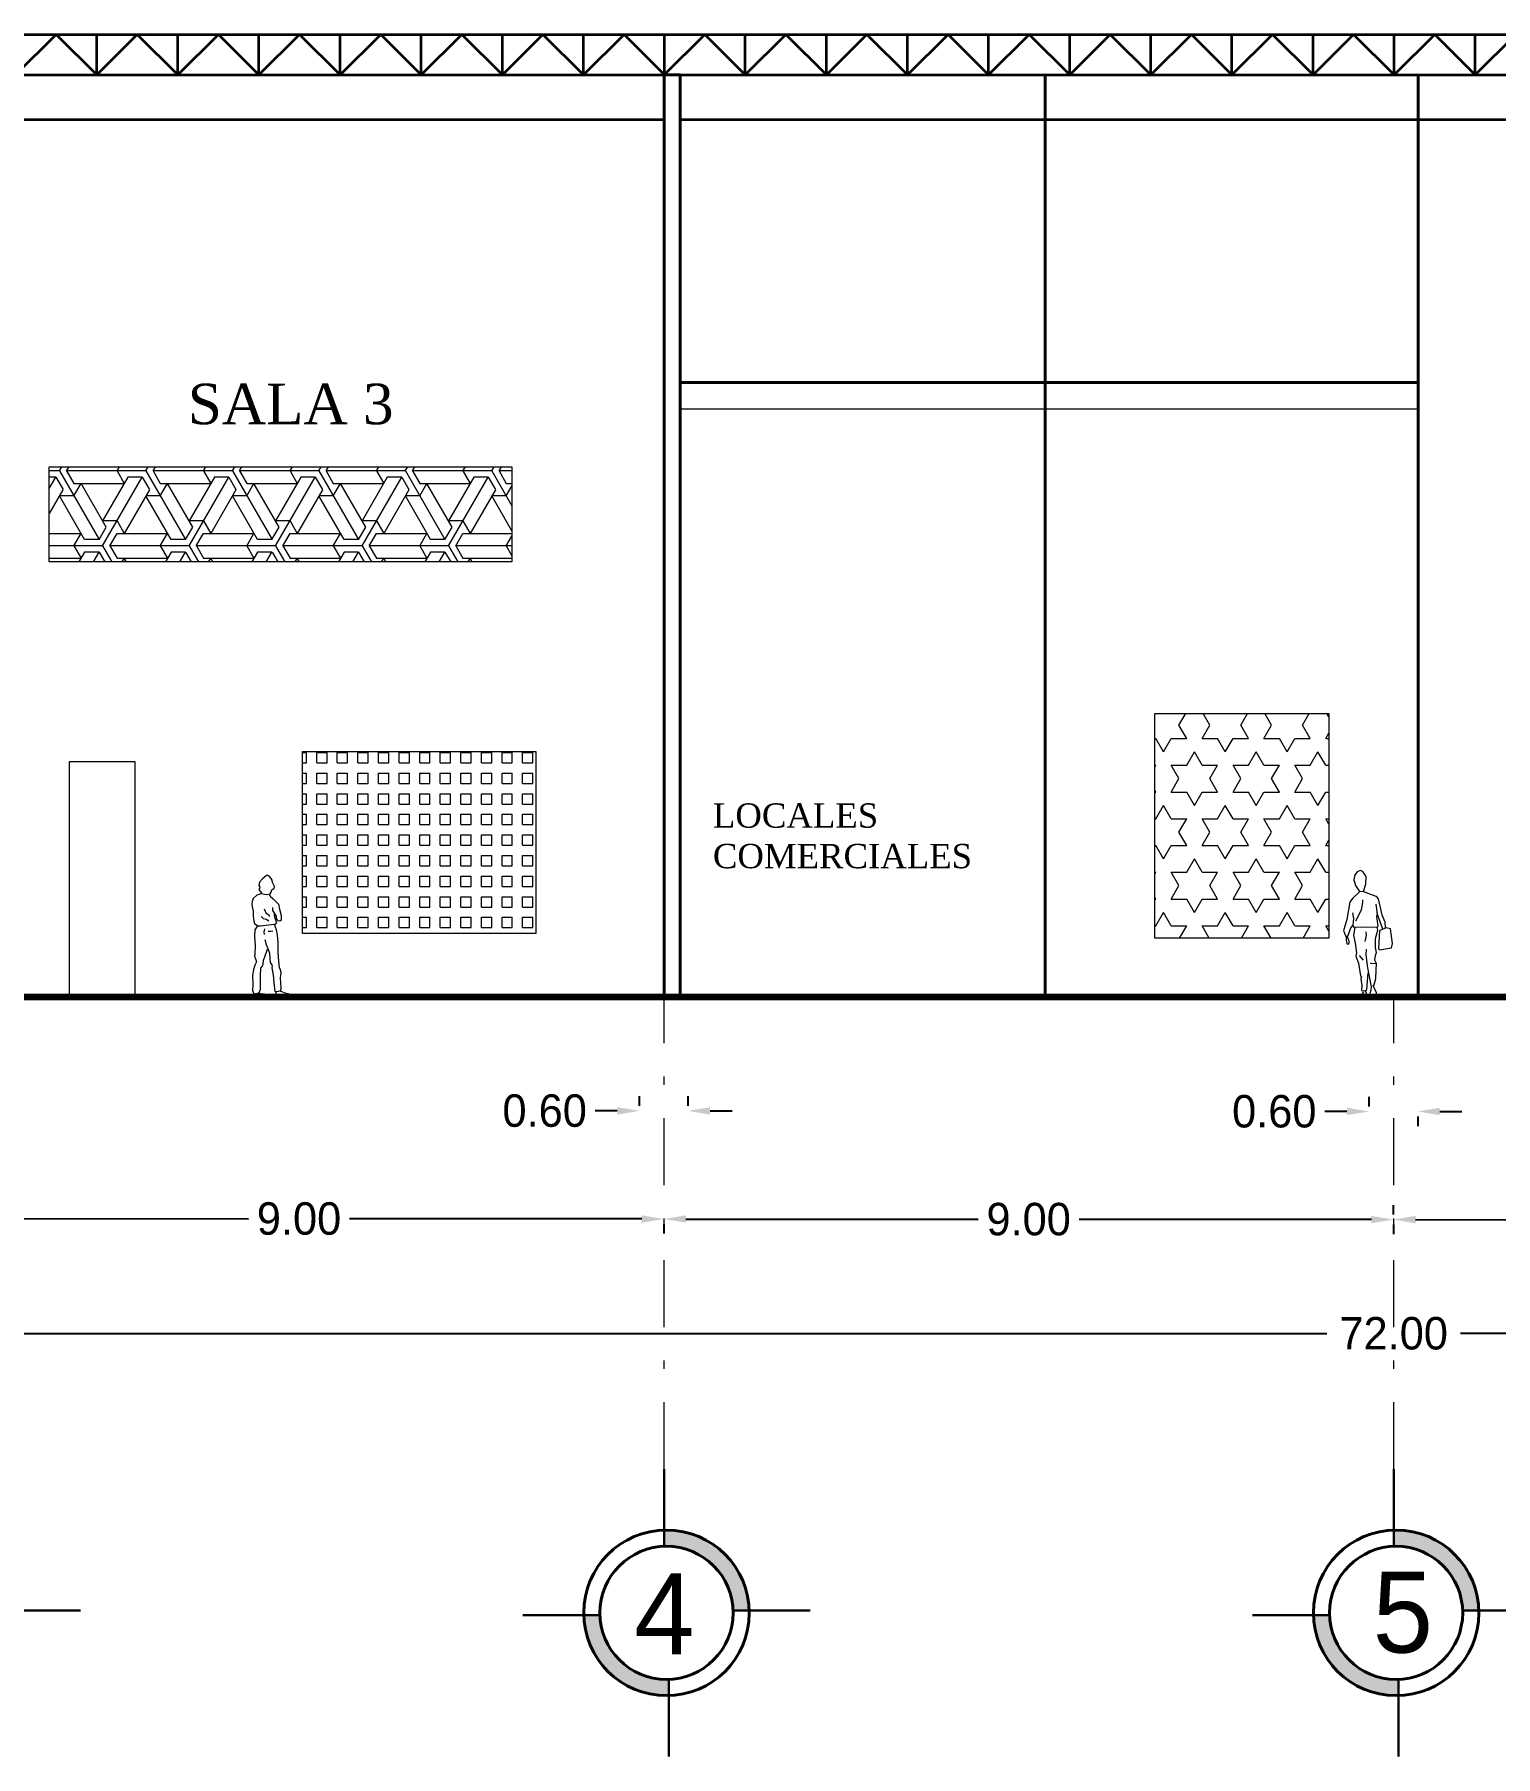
# Model space of a CAD drawing. Header units: millimetres. Extents: x 202 to 406, y -88 to 148.
# Drawn here: x 258.39 to 276.42, y 20.02 to 41.26 of the extents above; entities that cross this region are included whole.
import ezdxf

# ---------------------------------------------------------------- set-up
doc = ezdxf.new("R2010")
doc.units = ezdxf.units.MM
doc.header["$LTSCALE"] = 0.065
doc.linetypes.add('DASHDOT', pattern=[25.4, 12.7, -6.35, 0, -6.35])
doc.layers.get('0').update_dxf_attribs({"lineweight": 0})
for name, color, linetype, lineweight in [('accesos', 80, 'Continuous', 15), ('boyas', 50, 'Continuous', 30), ('cajon', 6, 'Continuous', 13), ('ejes', 1, 'DASHDOT', 0), ('ESTRUCTURA', 183, 'Continuous', 35), ('LINEA DE TIERRA', 183, 'Continuous', 90), ('muebles', 140, 'Continuous', 0), ('muros', 50, 'Continuous', 40)]:
    doc.layers.add(name, color=color, linetype=linetype, lineweight=lineweight)
doc.dimstyles.get("Standard").update_dxf_attribs({"dimtxt": 0.4, "dimasz": 0.2725, "dimexe": 0.18, "dimexo": 0.0625, "dimgap": 0.09, "dimtad": 0, "dimtih": 1, "dimtoh": 1, "dimzin": 0, "dimdsep": 46, "dimtxsty": 'Standard', "dimcen": 0.283, "dimadec": 0, "dimazin": 0, "dimtfac": 1, "dimtofl": 0, "dimtmove": 0, "dimatfit": 3, "dimfxl": 1, "dimtolj": 1, "dimtzin": 0, "dimarcsym": 0})

# ---------------------------------------------------------------- blocks, each defined once
blk = doc.blocks.new('Eschum26')
at = {"color": 0, "linetype": 'ByBlock'}
for p, q in [((-0.172, 1.54), (-0.181, 1.479)), ((-0.143, 1.579), (-0.172, 1.54)), ((-0.104, 1.593), (-0.143, 1.579)), ((-0.07, 1.582), (-0.104, 1.593)), ((-0.032, 1.521), (-0.07, 1.582)), ((-0.034, 1.427), (-0.032, 1.521)), ((-0.112, 1.33), (-0.2, 1.25)), ((-0.181, 1.479), (-0.163, 1.41)), ((-0.163, 1.41), (-0.111, 1.333)), ((-0.062, 1.334), (-0.112, 1.33)), ((-0.062, 1.334), (-0.034, 1.427)), ((-0.062, 1.334), (0.088, 1.277)), ((0.088, 1.277), (0.117, 1.244)), ((-0.234, 1.202), (-0.268, 0.991)), ((-0.2, 1.25), (-0.234, 1.202)), ((-0.184, 1.003), (-0.194, 1.07)), ((-0.157, 0.973), (-0.089, 1.109)), ((-0.089, 1.109), (-0.07, 1.2)), ((-0.07, 1.2), (-0.073, 1.233)), ((0.09, 1.178), (0.097, 1.122)), ((0.097, 1.122), (0.104, 1.053)), ((0.117, 1.244), (0.163, 1.045)), ((-0.289, 0.921), (-0.312, 0.852)), ((-0.312, 0.852), (-0.287, 0.787)), ((-0.268, 0.991), (-0.289, 0.921)), ((-0.257, 0.782), (-0.219, 0.885)), ((-0.219, 0.885), (-0.19, 0.919)), ((-0.19, 0.919), (-0.184, 1.003)), ((-0.181, 0.89), (-0.19, 0.926)), ((-0.17, 0.892), (-0.186, 0.795)), ((-0.098, 0.896), (-0.181, 0.89)), ((0.104, 0.89), (-0.098, 0.896)), ((0.083, 0.756), (0.112, 0.857)), ((0.104, 1.053), (0.097, 1.026)), ((0.097, 1.026), (0.113, 0.907)), ((0.113, 0.907), (0.104, 0.89)), ((0.174, 0.871), (0.106, 1.062)), ((0.112, 0.857), (0.107, 0.892)), ((0.134, 0.853), (0.12, 0.629)), ((0.216, 0.886), (0.136, 0.853)), ((0.163, 1.045), (0.201, 0.962)), ((0.201, 0.962), (0.204, 0.882)), ((0.269, 0.873), (0.216, 0.886)), ((0.296, 0.694), (0.269, 0.873)), ((-0.287, 0.787), (-0.257, 0.782)), ((-0.278, 0.785), (-0.278, 0.744)), ((-0.278, 0.744), (-0.268, 0.69)), ((-0.268, 0.69), (-0.247, 0.687)), ((-0.255, 0.762), (-0.264, 0.785)), ((-0.236, 0.713), (-0.255, 0.762)), ((-0.247, 0.687), (-0.236, 0.713)), ((-0.186, 0.795), (-0.167, 0.697)), ((-0.167, 0.697), (-0.148, 0.577)), ((-0.037, 0.756), (-0.045, 0.717)), ((-0.029, 0.798), (-0.037, 0.756)), ((-0.034, 0.837), (-0.029, 0.798)), ((0.086, 0.645), (0.083, 0.756)), ((0.096, 0.584), (0.086, 0.645)), ((0.134, 0.616), (0.28, 0.642)), ((0.28, 0.642), (0.296, 0.694)), ((-0.148, 0.577), (-0.156, 0.538)), ((-0.156, 0.538), (-0.127, 0.451)), ((-0.127, 0.451), (-0.101, 0.295)), ((-0.117, 0.545), (-0.069, 0.489)), ((-0.031, 0.623), (-0.034, 0.555)), ((-0.034, 0.555), (-0.015, 0.392)), ((0.019, 0.457), (0.035, 0.447)), ((0.035, 0.447), (0.094, 0.451)), ((0.078, 0.489), (0.083, 0.545)), ((0.096, 0.447), (0.078, 0.489)), ((0.083, 0.545), (0.096, 0.584)), ((0.091, 0.366), (0.096, 0.447)), ((0.12, 0.629), (0.134, 0.616)), ((-0.101, 0.295), (-0.09, 0.282)), ((-0.09, 0.282), (-0.098, 0.256)), ((-0.098, 0.256), (-0.082, 0.174)), ((-0.023, 0.122), (-0.005, 0.33)), ((-0.015, 0.392), (0.008, 0.288)), ((0.008, 0.288), (0.03, 0.158)), ((0.07, 0.184), (0.088, 0.262)), ((0.088, 0.262), (0.091, 0.366)), ((-0.098, 0.038), (-0.09, 0.057)), ((-0.071, 0.025), (-0.098, 0.038)), ((-0.082, 0.174), (-0.09, 0.113)), ((-0.09, 0.113), (-0.053, 0.109)), ((-0.09, 0.057), (-0.061, 0.096)), ((-0.021, 0.028), (-0.071, 0.025)), ((-0.053, 0.109), (-0.023, 0.122)), ((-0.039, 0.109), (-0.026, 0.064)), ((-0.026, 0.064), (-0.005, 0.044)), ((-0.005, 0.044), (-0.021, 0.028)), ((0.027, 0.116), (0.014, 0.077)), ((0.014, 0.077), (0.027, 0.054)), ((0.03, 0.158), (0.027, 0.116)), ((0.027, 0.054), (0.064, 0.054)), ((0.056, 0.174), (0.07, 0.184)), ((0.096, 0.087), (0.056, 0.174)), ((0.064, 0.054), (0.091, 0.064)), ((0.091, 0.064), (0.096, 0.087))]:
    blk.add_line(p, q, dxfattribs=at)
blk = doc.blocks.new('Eschum29')
at = {"color": 0, "linetype": 'ByBlock'}
for p, q in [((0.029, 1.505), (-0.009, 1.465)), ((0.075, 1.548), (0.029, 1.505)), ((0.093, 1.548), (0.075, 1.548)), ((0.11, 1.54), (0.093, 1.548)), ((0.135, 1.51), (0.11, 1.54)), ((0.148, 1.489), (0.135, 1.51)), ((0.152, 1.459), (0.148, 1.489)), ((-0.044, 1.303), (-0.086, 1.262)), ((0.015, 1.327), (-0.044, 1.303)), ((-0.009, 1.465), (-0.018, 1.424)), ((-0.018, 1.424), (-0.007, 1.405)), ((-0.009, 1.386), (-0.018, 1.373)), ((-0.018, 1.373), (-0.002, 1.351)), ((-0.007, 1.405), (-0.009, 1.386)), ((-0.002, 1.351), (0.011, 1.346)), ((0.011, 1.346), (0.015, 1.324)), ((0.015, 1.324), (0.051, 1.316)), ((0.051, 1.316), (0.086, 1.313)), ((0.086, 1.313), (0.123, 1.322)), ((0.11, 1.316), (0.128, 1.289)), ((0.123, 1.322), (0.135, 1.34)), ((0.128, 1.289), (0.159, 1.26)), ((0.135, 1.34), (0.143, 1.37)), ((0.143, 1.37), (0.17, 1.392)), ((0.161, 1.438), (0.152, 1.459)), ((0.174, 1.413), (0.161, 1.438)), ((0.17, 1.392), (0.174, 1.413)), ((-0.102, 1.227), (-0.106, 1.195)), ((-0.106, 1.195), (-0.1, 1.16)), ((-0.086, 1.262), (-0.102, 1.227)), ((-0.1, 1.16), (-0.086, 1.108)), ((-0.086, 1.108), (-0.086, 1.049)), ((0.048, 1.135), (0.07, 1.087)), ((0.07, 1.087), (0.108, 1.057)), ((0.154, 1.114), (0.154, 1.152)), ((0.172, 1.092), (0.154, 1.114)), ((0.159, 1.26), (0.183, 1.233)), ((0.199, 1.044), (0.172, 1.092)), ((0.174, 1.062), (0.179, 1.081)), ((0.181, 1.033), (0.174, 1.062)), ((0.183, 1.233), (0.225, 1.192)), ((0.225, 1.192), (0.238, 1.133)), ((0.238, 1.133), (0.256, 1.052)), ((-0.086, 1.049), (-0.08, 0.982)), ((-0.08, 0.982), (-0.071, 0.955)), ((-0.071, 0.955), (-0.044, 0.933)), ((-0.067, 0.875), (-0.07, 0.799)), ((-0.036, 0.926), (-0.067, 0.875)), ((-0.044, 0.933), (-0.027, 0.925)), ((-0.027, 0.925), (0.006, 0.925)), ((0.006, 0.925), (0.073, 0.933)), ((0.009, 1.041), (0.035, 1.017)), ((0.035, 1.017), (0.073, 1.009)), ((0.053, 0.89), (0.042, 0.854)), ((0.042, 0.854), (0.046, 0.821)), ((0.073, 1.009), (0.104, 0.987)), ((0.073, 0.933), (0.139, 0.941)), ((0.098, 0.861), (0.131, 0.861)), ((0.108, 1.057), (0.11, 1.041)), ((0.131, 0.861), (0.155, 0.866)), ((0.139, 0.941), (0.188, 0.947)), ((0.2, 0.878), (0.177, 0.942)), ((0.19, 0.998), (0.181, 1.033)), ((0.188, 0.947), (0.203, 0.968)), ((0.203, 0.968), (0.19, 0.998)), ((0.205, 1.003), (0.199, 1.044)), ((0.213, 0.812), (0.2, 0.878)), ((0.219, 0.987), (0.205, 1.003)), ((0.243, 0.982), (0.219, 0.987)), ((0.256, 0.998), (0.243, 0.982)), ((0.256, 1.052), (0.256, 0.998)), ((-0.07, 0.799), (-0.064, 0.679)), ((-0.064, 0.679), (-0.067, 0.574)), ((0.055, 0.543), (0.089, 0.638)), ((0.058, 0.758), (0.073, 0.695)), ((0.073, 0.695), (0.094, 0.647)), ((0.094, 0.647), (0.112, 0.59)), ((0.219, 0.72), (0.213, 0.812)), ((0.219, 0.609), (0.219, 0.72)), ((-0.067, 0.441), (-0.085, 0.384)), ((-0.067, 0.574), (-0.07, 0.552)), ((-0.07, 0.552), (-0.059, 0.52)), ((-0.059, 0.457), (-0.067, 0.441)), ((-0.059, 0.52), (-0.046, 0.482)), ((-0.046, 0.482), (-0.059, 0.457)), ((0.008, 0.403), (0.024, 0.425)), ((0.024, 0.425), (0.034, 0.45)), ((0.034, 0.45), (0.039, 0.501)), ((0.039, 0.501), (0.055, 0.543)), ((0.112, 0.59), (0.117, 0.523)), ((0.117, 0.523), (0.122, 0.473)), ((0.122, 0.473), (0.143, 0.447)), ((0.143, 0.447), (0.148, 0.422)), ((0.224, 0.539), (0.219, 0.609)), ((0.231, 0.45), (0.224, 0.539)), ((0.237, 0.406), (0.231, 0.45)), ((-0.085, 0.384), (-0.096, 0.318)), ((-0.096, 0.318), (-0.093, 0.203)), ((0.001, 0.232), (0.003, 0.311)), ((0.003, 0.146), (0.001, 0.232)), ((0.003, 0.311), (0.008, 0.403)), ((0.148, 0.422), (0.143, 0.413)), ((0.143, 0.413), (0.146, 0.384)), ((0.146, 0.384), (0.159, 0.321)), ((0.159, 0.321), (0.167, 0.226)), ((0.167, 0.226), (0.18, 0.118)), ((0.244, 0.397), (0.237, 0.406)), ((0.257, 0.349), (0.244, 0.397)), ((0.25, 0.279), (0.257, 0.349)), ((0.252, 0.222), (0.25, 0.279)), ((0.257, 0.156), (0.252, 0.222)), ((-0.093, 0.203), (-0.096, 0.127)), ((-0.096, 0.127), (-0.08, 0.089)), ((-0.08, 0.089), (-0.038, 0.096)), ((-0.073, 0.075), (-0.08, 0.056)), ((-0.08, 0.056), (-0.069, 0.033)), ((-0.066, 0.091), (-0.073, 0.075)), ((-0.069, 0.033), (0.013, 0.052)), ((-0.038, 0.096), (-0.015, 0.102)), ((0.015, 0.084), (-0.02, 0.1)), ((-0.015, 0.102), (0.003, 0.146)), ((0.013, 0.052), (0.055, 0.064)), ((0.048, 0.082), (0.015, 0.084)), ((0.06, 0.075), (0.048, 0.082)), ((0.055, 0.064), (0.06, 0.075)), ((0.18, 0.118), (0.224, 0.121)), ((0.187, 0.115), (0.195, 0.087)), ((0.195, 0.087), (0.196, 0.048)), ((0.196, 0.048), (0.204, 0.038)), ((0.204, 0.038), (0.244, 0.054)), ((0.224, 0.121), (0.255, 0.13)), ((0.244, 0.054), (0.282, 0.047)), ((0.258, 0.118), (0.251, 0.128)), ((0.255, 0.13), (0.257, 0.156)), ((0.297, 0.099), (0.258, 0.118)), ((0.282, 0.047), (0.306, 0.048)), ((0.321, 0.092), (0.297, 0.099)), ((0.306, 0.048), (0.348, 0.061)), ((0.35, 0.087), (0.321, 0.092)), ((0.348, 0.061), (0.359, 0.072)), ((0.359, 0.072), (0.35, 0.087))]:
    blk.add_line(p, q, dxfattribs=at)
blk = doc.blocks.new('*D34')
at = {"layer": 'cajon', "color": 0, "lineweight": -2}
for p, q in [((265.855, 28.045), (265.855, 28.162)), ((266.455, 28.044), (266.455, 28.162)), ((265.582, 27.982), (265.31, 27.983)), ((266.727, 27.981), (267, 27.981))]:
    blk.add_line(p, q, dxfattribs=at)
at = {"layer": 'cajon', "color": 0}
for points in [[(265.582, 28.028), (265.582, 27.937), (265.855, 27.982)], [(266.727, 28.027), (266.727, 27.936), (266.455, 27.982)]]:
    blk.add_solid(points, dxfattribs=at)
at = {"layer": 'Defpoints', "color": 0}
for p in [(265.855, 27.982), (265.855, 27.982), (266.455, 27.982)]:
    blk.add_point(p, dxfattribs=at)
at = {"layer": 'cajon', "color": 0, "insert": (264.686, 27.983), "char_height": 0.4, "attachment_point": 5}
blk.add_mtext('\\A1;0.60', dxfattribs=at)
blk = doc.blocks.new('*D35')
at = {"layer": 'cajon', "color": 0, "lineweight": -2}
for p, q in [((274.855, 28.038), (274.855, 28.155)), ((274.582, 27.975), (274.31, 27.975)), ((275.455, 27.912), (275.455, 27.795)), ((275.727, 27.974), (276, 27.974))]:
    blk.add_line(p, q, dxfattribs=at)
at = {"layer": 'cajon', "color": 0}
for points in [[(274.582, 28.021), (274.582, 27.93), (274.855, 27.975)], [(275.727, 28.02), (275.727, 27.929), (275.455, 27.975)]]:
    blk.add_solid(points, dxfattribs=at)
at = {"layer": 'Defpoints', "color": 0}
for p in [(274.855, 27.975), (274.855, 27.975), (275.455, 27.975)]:
    blk.add_point(p, dxfattribs=at)
at = {"layer": 'cajon', "color": 0, "insert": (273.686, 27.975), "char_height": 0.4, "attachment_point": 5}
blk.add_mtext('\\A1;0.60', dxfattribs=at)
blk = doc.blocks.new('*D27')
at = {"layer": 'cajon', "color": 0, "lineweight": -2}
for p, q in [((275.156, 26.704), (275.156, 26.821)), ((284.156, 26.697), (284.156, 26.814)), ((275.429, 26.641), (279.033, 26.638)), ((283.884, 26.634), (280.28, 26.637))]:
    blk.add_line(p, q, dxfattribs=at)
at = {"layer": 'cajon', "color": 0}
for points in [[(275.429, 26.687), (275.429, 26.596), (275.156, 26.641)], [(283.884, 26.68), (283.884, 26.589), (284.156, 26.634)]]:
    blk.add_solid(points, dxfattribs=at)
at = {"layer": 'Defpoints', "color": 0}
for p in [(275.156, 26.641), (275.156, 26.641), (284.156, 26.634)]:
    blk.add_point(p, dxfattribs=at)
at = {"layer": 'cajon', "color": 0, "insert": (279.656, 26.638), "char_height": 0.4, "attachment_point": 5}
blk.add_mtext('\\A1;9.00', dxfattribs=at)
blk = doc.blocks.new('*D23')
at = {"layer": 'cajon', "color": 0, "lineweight": -2}
for p, q in [((239.159, 25.3), (239.159, 25.417)), ((311.159, 25.3), (311.159, 25.417)), ((239.432, 25.237), (274.336, 25.237)), ((310.887, 25.237), (275.983, 25.237))]:
    blk.add_line(p, q, dxfattribs=at)
at = {"layer": 'cajon', "color": 0}
for points in [[(239.432, 25.283), (239.432, 25.192), (239.159, 25.237)], [(310.887, 25.283), (310.887, 25.192), (311.159, 25.237)]]:
    blk.add_solid(points, dxfattribs=at)
at = {"layer": 'Defpoints', "color": 0}
for p in [(239.159, 25.237), (311.159, 25.237), (311.159, 25.237)]:
    blk.add_point(p, dxfattribs=at)
at = {"layer": 'cajon', "color": 0, "insert": (275.159, 25.237), "char_height": 0.4, "attachment_point": 5}
blk.add_mtext('\\A1;72.00', dxfattribs=at)
blk = doc.blocks.new('*D29')
at = {"layer": 'cajon', "color": 0, "lineweight": -2}
for p, q in [((257.156, 26.718), (257.156, 26.835)), ((257.429, 26.655), (261.033, 26.652)), ((265.884, 26.649), (262.28, 26.651)), ((266.156, 26.586), (266.156, 26.468))]:
    blk.add_line(p, q, dxfattribs=at)
at = {"layer": 'cajon', "color": 0}
for points in [[(257.429, 26.701), (257.429, 26.61), (257.156, 26.655)], [(265.884, 26.694), (265.884, 26.603), (266.156, 26.648)]]:
    blk.add_solid(points, dxfattribs=at)
at = {"layer": 'Defpoints', "color": 0}
for p in [(257.156, 26.655), (257.156, 26.655), (266.156, 26.648)]:
    blk.add_point(p, dxfattribs=at)
at = {"layer": 'cajon', "color": 0, "insert": (261.656, 26.652), "char_height": 0.4, "attachment_point": 5}
blk.add_mtext('\\A1;9.00', dxfattribs=at)
blk = doc.blocks.new('*D28')
at = {"layer": 'cajon', "color": 0, "lineweight": -2}
for p, q in [((266.156, 26.586), (266.156, 26.468)), ((266.429, 26.648), (270.033, 26.645)), ((274.884, 26.642), (271.28, 26.644)), ((275.156, 26.579), (275.156, 26.461))]:
    blk.add_line(p, q, dxfattribs=at)
at = {"layer": 'cajon', "color": 0}
for points in [[(266.429, 26.694), (266.429, 26.603), (266.156, 26.648)], [(274.884, 26.687), (274.884, 26.596), (275.156, 26.641)]]:
    blk.add_solid(points, dxfattribs=at)
at = {"layer": 'Defpoints', "color": 0}
for p in [(266.156, 26.648), (266.156, 26.648), (275.156, 26.641)]:
    blk.add_point(p, dxfattribs=at)
at = {"layer": 'cajon', "color": 0, "insert": (270.656, 26.645), "char_height": 0.4, "attachment_point": 5}
blk.add_mtext('\\A1;9.00', dxfattribs=at)

msp = doc.modelspace()

# ---------------------------------------------------------------- hatches: boundary and pattern name
at = {"layer": 'accesos'}
h = msp.add_hatch(dxfattribs=at)
h.set_pattern_fill('ESCHER', color=256, scale=0.035, style=0)
h.set_pattern_definition([(60, (0, -42.6556), (-1.0668014, 8e-07), [0.9779, -0.0889]), (180, (0, -42.6556), (0.5334, -0.9238775), [0.9779, -0.0889]), (300, (0, -42.6556), (1.0668014, 8e-07), [0.9779, -0.0889]), (60, (0.0889, -42.6556), (-1.0668014, 8e-07), [0.1778, -0.889]), (300, (0.0889, -42.6556), (1.0668014, 8e-07), [0.1778, -0.889]), (60, (-0.04445, -42.5786), (-1.0668014, 8e-07), [0.1778, -0.889]), (180, (-0.04445, -42.5786), (0.5334, -0.9238775), [0.1778, -0.889]), (300, (-0.04445, -42.7326), (1.0668014, 8e-07), [0.1778, -0.889]), (180, (-0.04445, -42.7326), (0.5334, -0.9238775), [0.1778, -0.889]), (60, (-0.3556, -42.6556), (-1.0668014, 8e-07), [0.1778, -0.889]), (300, (-0.3556, -42.6556), (1.0668014, 8e-07), [0.1778, -0.889]), (60, (0.1778, -42.9636), (-1.0668014, 8e-07), [0.1778, -0.889]), (180, (0.1778, -42.9636), (0.5334, -0.9238775), [0.1778, -0.889]), (300, (0.1778, -42.3476), (1.0668014, 8e-07), [0.1778, -0.889]), (180, (0.1778, -42.3476), (0.5334, -0.9238775), [0.1778, -0.889]), (0, (0.1778, -42.5016), (-0.5334, 0.9238775), [0.6223, -0.4445]), (0, (0.1778, -42.8096), (-0.5334, 0.9238775), [0.6223, -0.4445]), (120, (0.04445, -42.4246), (-1.0668014, -8e-07), [0.6223, -0.4445]), (120, (-0.22225, -42.5786), (-1.0668014, -8e-07), [0.6223, -0.4445]), (240, (-0.22225, -42.7326), (0.5334014, -0.9238767), [0.6223, -0.4445]), (240, (0.04445, -42.8866), (0.5334014, -0.9238767), [0.6223, -0.4445])])
h.paths.add_polyline_path([(264.282, 34.752), (264.282, 35.926), (258.574, 35.926), (258.574, 34.752)])
h = msp.add_hatch(dxfattribs=at)
h.set_pattern_fill('STARS', color=256, scale=0.06, style=0)
h.set_pattern_definition([(0, (0, -42.6556), (0, 0.3299556), [0.1905, -0.1905]), (60, (0, -42.6556), (-0.28574993, 0.1649778), [0.1905, -0.1905]), (120, (0.09525, -42.49062), (-0.28574993, -0.1649778), [0.1905, -0.1905])])
h.paths.add_polyline_path([(272.214, 30.113), (274.359, 30.113), (274.359, 32.883), (272.214, 32.883)])
h = msp.add_hatch(dxfattribs=at)
h.set_pattern_fill('SQUARE', color=256, scale=0.04, style=0)
h.set_pattern_definition([(0, (0, -42.6556), (0, 0.127), [0.127, -0.127]), (90, (0, -42.6556), (-0.127, 8e-18), [0.127, -0.127])])
h.paths.add_polyline_path([(264.575, 30.168), (264.575, 32.416), (261.697, 32.416), (261.697, 30.168)])
at = {"layer": 'muros'}
h = msp.add_hatch(color=256, dxfattribs=at)
h.paths.add_polyline_path([(266.188, 20.97, 0.009291), (266.218, 20.971), (266.218, 20.77, -0.007471), (266.188, 20.77, -0.405488), (265.168, 21.762), (265.368, 21.762, 0.40337)])
h.paths.add_polyline_path([(266.189, 22.613, 0.009291), (266.159, 22.612), (266.159, 22.812, -0.007471), (266.189, 22.813, -0.405488), (267.21, 21.821), (267.009, 21.821, 0.40337)])
h = msp.add_hatch(color=256, dxfattribs=at)
h.paths.add_polyline_path([(275.188, 20.97, 0.009291), (275.218, 20.971), (275.218, 20.77, -0.007471), (275.188, 20.77, -0.405488), (274.168, 21.762), (274.368, 21.762, 0.40337)])
h.paths.add_polyline_path([(275.189, 22.613, 0.009291), (275.159, 22.612), (275.159, 22.812, -0.007471), (275.189, 22.813, -0.405488), (276.21, 21.821), (276.009, 21.821, 0.40337)])

# ---------------------------------------------------------------- linework, layer by layer
at = {"layer": 'accesos'}
for points in [[(258.574, 35.926), (264.282, 35.926), (264.282, 34.752), (258.574, 34.752)], [(272.214, 32.883), (274.359, 32.883), (274.359, 30.113), (272.214, 30.113)], [(258.819, 29.387), (259.635, 29.387), (259.635, 32.287), (258.819, 32.287)], [(261.697, 32.416), (264.575, 32.416), (264.575, 30.168), (261.697, 30.168)]]:
    msp.add_lwpolyline(points, close=True, dxfattribs=at)
at = {"layer": 'boyas'}
for p, q in [((266.159, 22.617), (266.159, 23.564)), ((275.159, 22.617), (275.159, 23.564)), ((258.014, 21.821), (258.961, 21.821)), ((265.363, 21.762), (264.416, 21.762)), ((267.014, 21.821), (267.961, 21.821)), ((274.363, 21.762), (273.416, 21.762)), ((276.014, 21.821), (276.961, 21.821)), ((266.218, 20.966), (266.218, 20.019)), ((275.218, 20.966), (275.218, 20.019))]:
    msp.add_line(p, q, dxfattribs=at)
at = {"layer": 'ejes'}
for p, q in [((266.159, 23.564), (266.159, 29.387)), ((275.159, 23.564), (275.159, 29.387))]:
    msp.add_line(p, q, dxfattribs=at)
at = {"layer": 'ESTRUCTURA'}
for p, q in [((257.159, 41.258), (311.459, 41.258)), ((258.16, 40.758), (258.66, 41.258)), ((258.66, 41.258), (259.161, 40.758)), ((259.161, 40.758), (259.161, 41.258)), ((259.161, 40.758), (259.661, 41.258)), ((259.661, 41.258), (260.161, 40.758)), ((260.161, 40.758), (260.161, 41.258)), ((260.161, 40.758), (260.662, 41.258)), ((260.662, 41.258), (261.162, 40.758)), ((261.162, 40.758), (261.162, 41.258)), ((261.162, 40.758), (261.662, 41.258)), ((261.662, 41.258), (262.163, 40.758)), ((262.163, 40.758), (262.163, 41.258)), ((262.163, 40.758), (262.663, 41.258)), ((262.663, 41.258), (263.163, 40.758)), ((263.163, 40.758), (263.163, 41.258)), ((263.163, 40.758), (263.663, 41.258)), ((263.663, 41.258), (264.164, 40.758)), ((264.164, 40.758), (264.164, 41.258)), ((264.164, 40.758), (264.664, 41.258)), ((264.664, 41.258), (265.164, 40.758)), ((265.164, 40.758), (265.164, 41.258)), ((265.164, 40.758), (265.665, 41.258)), ((265.665, 41.258), (266.165, 40.758)), ((266.159, 40.758), (266.66, 41.258)), ((266.165, 40.758), (266.165, 41.258)), ((266.66, 41.258), (267.16, 40.758)), ((267.16, 40.758), (267.66, 41.258)), ((267.16, 40.758), (267.16, 41.258)), ((267.66, 41.258), (268.161, 40.758)), ((268.161, 40.758), (268.661, 41.258)), ((268.161, 40.758), (268.161, 41.258)), ((268.661, 41.258), (269.161, 40.758)), ((269.161, 40.758), (269.662, 41.258)), ((269.161, 40.758), (269.161, 41.258)), ((269.662, 41.258), (270.162, 40.758)), ((270.162, 40.758), (270.662, 41.258)), ((270.162, 40.758), (270.162, 41.258)), ((270.662, 41.258), (271.163, 40.758)), ((271.163, 40.758), (271.663, 41.258)), ((271.163, 40.758), (271.163, 41.258)), ((271.663, 41.258), (272.163, 40.758)), ((272.163, 40.758), (272.663, 41.258)), ((272.163, 40.758), (272.163, 41.258)), ((272.663, 41.258), (273.164, 40.758)), ((273.164, 40.758), (273.664, 41.258)), ((273.164, 40.758), (273.164, 41.258)), ((273.664, 41.258), (274.164, 40.758)), ((274.164, 40.758), (274.665, 41.258)), ((274.164, 40.758), (274.164, 41.258)), ((274.665, 41.258), (275.165, 40.758)), ((275.165, 40.758), (275.165, 41.258)), ((275.165, 40.758), (275.665, 41.258)), ((275.665, 41.258), (276.166, 40.758)), ((276.166, 40.758), (276.666, 41.258)), ((276.166, 40.758), (276.166, 41.258)), ((257.159, 40.758), (311.459, 40.758)), ((257.159, 40.208), (266.159, 40.208)), ((266.359, 40.208), (301.859, 40.208))]:
    msp.add_line(p, q, dxfattribs=at)
at = {"layer": 'LINEA DE TIERRA'}
msp.add_line((235.434, 29.387), (313.883, 29.387), dxfattribs=at)
at = {"layer": 'muebles'}
msp.add_lwpolyline([(266.359, 36.967), (275.459, 36.967), (275.459, 36.637), (266.359, 36.637)], close=True, dxfattribs=at)
at = {"layer": 'muros'}
for p, q in [((266.159, 29.387), (266.159, 40.758)), ((266.159, 40.758), (266.359, 40.758)), ((266.359, 40.758), (266.359, 29.387)), ((270.859, 29.387), (270.859, 40.758)), ((275.459, 29.387), (275.459, 40.758))]:
    msp.add_line(p, q, dxfattribs=at)
for points in [[(266.359, 36.967), (275.459, 36.967), (275.459, 36.967), (266.359, 36.967)], [(266.359, 36.967), (266.359, 36.967), (266.359, 36.967), (266.359, 36.967)]]:
    msp.add_lwpolyline(points, close=True, dxfattribs=at)
for centre, radius in [((266.189, 21.791), 1.021), ((275.189, 21.791), 1.021), ((266.189, 21.791), 0.821), ((266.189, 21.791), 0.821), ((266.189, 21.791), 0.821), ((266.189, 21.791), 0.821), ((275.189, 21.791), 0.821), ((275.189, 21.791), 0.821), ((275.189, 21.791), 0.821), ((275.189, 21.791), 0.821)]:
    msp.add_circle(centre, radius, dxfattribs=at)

# ---------------------------------------------------------------- block references
at = {"layer": 'muebles'}
for name, p in [('Eschum29', (261.178, 29.338)), ('Eschum26', (274.85, 29.353))]:
    msp.add_blockref(name, p, dxfattribs=at)

# ---------------------------------------------------------------- texts
at = {"layer": 'muros', "attachment_point": 1}
for s, insert, char_height, width in [('{\\fTimes New Roman|b0|i0|c0|p18;SALA 3}', (260.284, 36.951), 0.5, 2.66811), ('{\\fTimes New Roman|b0|i0|c0|p18;LOCALES COMERCIALES}', (266.761, 31.775), 0.3, 3.5204), ('4', (265.792, 22.279), 1, 0.7179), ('5', (274.9, 22.301), 1, 0.7179)]:
    msp.add_mtext(s, dxfattribs=dict(at, insert=insert, char_height=char_height, width=width))

# ---------------------------------------------------------------- dimensions: what is measured, and where the dimension line sits
at = {"layer": 'cajon'}
for base, p1, p2, picture, middle in [((265.855, 27.982), (266.455, 27.982), (265.855, 27.982), '*D34', (264.686, 27.983)), ((274.855, 27.975), (275.455, 27.975), (274.855, 27.975), '*D35', (273.686, 27.975)), ((257.156, 26.655), (266.156, 26.648), (257.156, 26.655), '*D29', (261.656, 26.652))]:
    dim = msp.add_linear_dim(base=base, p1=p1, p2=p2, angle=359.9548, dimstyle='Standard', dxfattribs=at)
    dim.commit()
    dim.dimension.update_dxf_attribs({"geometry": picture, "text_midpoint": middle})
for p1, p2, picture, middle in [((275.156, 26.641), (266.156, 26.648), '*D28', (270.656, 26.645)), ((284.156, 26.634), (275.156, 26.641), '*D27', (279.656, 26.638))]:
    dim = msp.add_aligned_dim(p1=p1, p2=p2, distance=0, dimstyle='Standard', dxfattribs=at)
    dim.commit()
    dim.dimension.update_dxf_attribs({"geometry": picture, "text_midpoint": middle})
dim = msp.add_linear_dim(base=(311.159, 25.237), p1=(239.159, 25.237), p2=(311.159, 25.237), dimstyle='Standard', dxfattribs=at)
dim.commit()
dim.dimension.update_dxf_attribs({"geometry": '*D23', "text_midpoint": (275.159, 25.237)})

doc.saveas('drawing.dxf')
